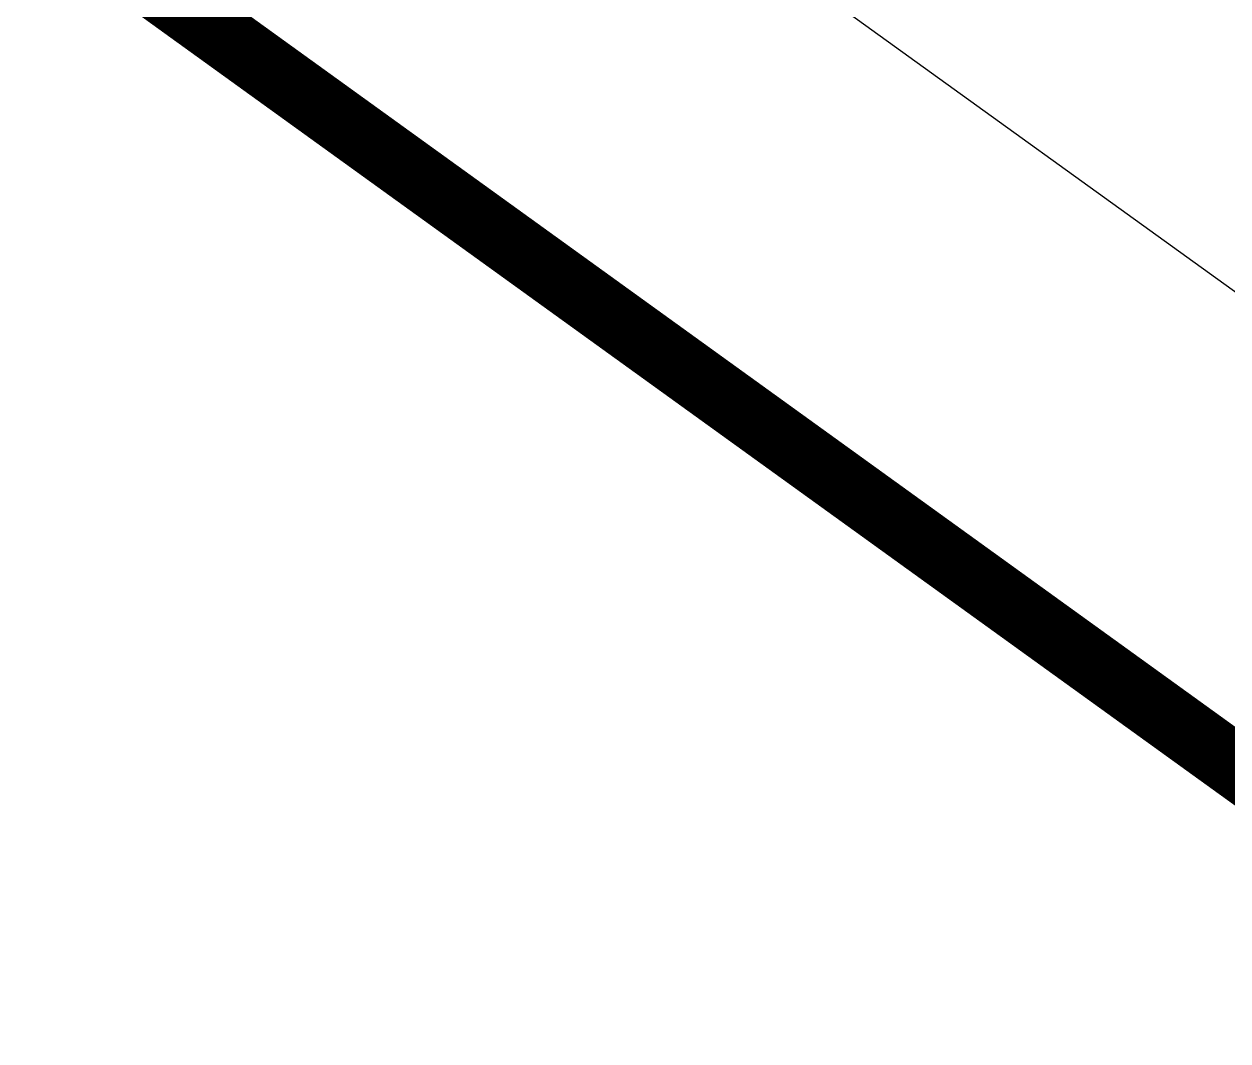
# Model space of a CAD drawing. Header units: metres. Extents: x 307950 to 323604, y 7400965 to 7433979.
# Drawn here: x 308876.98 to 308886.38, y 7432891.92 to 7432899.86 of the extents above; entities that cross this region are included whole.
import ezdxf

# ---------------------------------------------------------------- set-up
doc = ezdxf.new("R2010")
doc.units = ezdxf.units.M
doc.header["$LTSCALE"] = 10
doc.linetypes.add('DASHED2', pattern=[0.375, 0.25, -0.125])
doc.layers.get('0').update_dxf_attribs({"linetype": 'DASHED2'})
doc.layers.add('_ÁREA REMANESCENTE', color=7, linetype='Continuous', lineweight=25, true_color=0xdb00db)
doc.layers.add('ACAD-Trecho Total_BASE ESTAÇÕES$0$_LIMITES', color=130, linetype='ACAD-Trecho Total_BASE ESTAÇÕES$0$FENCELINE2')
doc.layers.add('ACAD-Trecho Total_BASE ESTAÇÕES$0$_VIA DE TESTE', color=130, linetype='Continuous')
doc.linetypes.add('ACAD-Trecho Total_BASE ESTAÇÕES$0$FENCELINE2', pattern='A,0.25,-0.1,[132,ltypeshp.shx,S=0.1,R=0,X=-0.1,Y=0],-0.1,1', length=1.45)

# ---------------------------------------------------------------- blocks, each defined once
blk = doc.blocks.new('ACAD-Trecho Total_BASE ESTAÇÕES$0$A$C5B173561')
at = {"layer": 'ACAD-Trecho Total_BASE ESTAÇÕES$0$_VIA DE TESTE', "lineweight": 30, "const_width": 0.5, "flags": 128}
blk.add_lwpolyline([(309207.9596, 7432663.855), (309068.2335, 7432764.7025, 0.017592), (309050.6969, 7432776.4441), (309050.5114, 7432776.5591, -0.017592), (309032.9748, 7432788.3007), (308779.582, 7432971.1874, 0.00219), (308767.1101, 7432980.1061), (308664.0204, 7433053.1461, -0.080975), (308469.3037, 7433245.0069, -0.017368), (308459.5507, 7433259.3719), (308447.7551, 7433278.1142)], format="xyb", dxfattribs=at)
blk = doc.blocks.new('ACAD-Trecho Total_BASE ESTAÇÕES')
at = {"layer": 'ACAD-Trecho Total_BASE ESTAÇÕES$0$_LIMITES', "ltscale": 0.05, "flags": 128}
blk.add_lwpolyline([(308924.5526, 7432870.2543), (308679.9364, 7433046.8065), (308645.4516, 7433070.7429), (308630.0342, 7433082.9935), (308611.7979, 7433097.8422, -0.060024), (308493.119, 7433220.3618, -0.000239), (308466.4986, 7433253.8988), (308453.8233, 7433275.4105)], format="xyb", dxfattribs=at)
at = {"layer": 'ACAD-Trecho Total_BASE ESTAÇÕES$0$_LIMITES', "ltscale": 0.05}
blk.add_open_spline([(308593.6286, 7433017.2436), (308595.065, 7433016.5826), (308610.8037, 7433009.3624), (308649.9036, 7432990.7354), (308694.5724, 7432971.9054), (308738.1176, 7432948.1332), (308788.7204, 7432926.1095), (308841.1971, 7432901.692), (308889.887, 7432878.9996), (308909.7263, 7432869.1375), (308921.1313, 7432863.4681)], degree=3, knots=[454.15696, 454.15696, 454.15696, 454.15696, 458.899106, 506.089768, 584.127403, 604.092972, 654.852214, 749.532211, 777.787971, 815.995332, 815.995332, 815.995332, 815.995332], dxfattribs=at)
at = {"layer": 'ACAD-Trecho Total_BASE ESTAÇÕES$0$_VIA DE TESTE', "ltscale": 0.05}
blk.add_blockref('ACAD-Trecho Total_BASE ESTAÇÕES$0$A$C5B173561', (0, 0), dxfattribs=at)

msp = doc.modelspace()

# ---------------------------------------------------------------- hatches: boundary and pattern name
at = {"layer": '_ÁREA REMANESCENTE'}
h = msp.add_hatch(dxfattribs=at)
h.set_pattern_fill('ANGLE', color=256, scale=0.5)
h.set_pattern_definition([(116.050318, (338658.9906, 7404713.728), (-3.13769244, -1.5337674), [2.54, -0.9525]), (206.050318, (338658.9906, 7404713.728), (1.5337674, -3.13769244), [2.54, -0.9525])])
h.paths.add_polyline_path([(308435.7106, 7433193.7352), (308421.5271, 7433224.8651), (308400.5431, 7433274.1937), (308387.803, 7433302.689), (308384.7102, 7433309.6908), (308381.3744, 7433318.5375), (308377.6494, 7433328.6783), (308375.4732, 7433335.1176, 0.022326), (308366.9303, 7433365.1842), (308360.9939, 7433386.2689, 0.008991), (308356.2453, 7433401.7936, 0.015238), (308350.693, 7433414.7527), (308344.2756, 7433427.9287), (308336.9162, 7433439.7853), (308327.5452, 7433452.6486), (308319.951, 7433461.0353), (308293.2589, 7433486.6928, -0.001875), (308282.263, 7433499.5282, 0.001052), (308270.095, 7433514.3121), (308260.6175, 7433529.14), (308268.41, 7433533.9229), (308264.1132, 7433540.6471), (308262.9627, 7433542.3545), (308260.0149, 7433547.0608), (308242.7675, 7433573.6399), (308232.9498, 7433589.4162), (308232.5455, 7433589.2073), (308232.0591, 7433588.9005), (308229.3938, 7433587.2195), (308224.3247, 7433593.912), (308222.1552, 7433595.267), (308211.7532, 7433601.9739), (308208.2029, 7433612.0709), (308200.4766, 7433607.1934), (308199.6802, 7433596.4646), (308196.7291, 7433596.6579), (308197.6109, 7433610.1228), (308206.6361, 7433615.834), (308201.2346, 7433628.8067), (308206.9138, 7433632.4484), (308090.2573, 7433814.3742), (308072.7738, 7433797.6258), (308053.36, 7433781.9672, 0.369704), (308051.5642, 7433765.8089), (308055.5197, 7433759.8875), (308181.4094, 7433571.4964), (308197.0417, 7433580.4815), (308206.7014, 7433566.0223), (308188.4712, 7433557.5568), (308175.0347, 7433549.3042), (308167.2368, 7433543.979), (308148.4236, 7433532.1843), (308146.8726, 7433530.9671), (308159.292, 7433520.8293), (308167.199, 7433514.2137), (308183.7017, 7433501.1591), (308200.3583, 7433487.7902), (308213.945, 7433476.7672), (308230.7182, 7433463.3572), (308240.9258, 7433454.7963), (308254.1265, 7433444.0506), (308267.3345, 7433433.5297), (308278.7658, 7433423.9901), (308284.6282, 7433419.4701), (308232.8253, 7433398.4874), (308233.5429, 7433375.3289), (308199.3206, 7433362.5261), (308195.3586, 7433355.6305), (308190.3711, 7433346.6813), (308164.1752, 7433296.4918), (308280.7172, 7433203.8217), (308314.9876, 7433176.6001), (308350.7026, 7433148.6803), (308396.1005, 7433113.1213), (308424.3525, 7433090.8806), (308487.0172, 7433041.9599), (308522.785, 7433014.6866), (308561.8431, 7432984.2576), (308574.0231, 7432974.7051), (308595.1857, 7432955.2741), (308617.7371, 7432935.1592), (308625.7777, 7432927.4772), (308625.6532, 7432926.7701), (308627.7951, 7432924.1147), (308629.9624, 7432921.0179), (308639.4175, 7432915.2973), (308646.2226, 7432912.8664), (308654.7063, 7432910.4689), (308662.2107, 7432908.631), (308668.8138, 7432907.2734), (308686.8614, 7432926.3123), (308758.1438, 7432889.3065), (308789.098, 7432873.1258), (308811.294, 7432861.7232), (308834.9352, 7432849.9301), (308862.9895, 7432836.0589), (308873.8331, 7432858.1796), (308892.6381, 7432852.434), (308957.1919, 7432836.7157), (308957.2277, 7432836.7673), (308909.7263, 7432869.1375), (308879.5277, 7432883.4832), (308830.4419, 7432906.6657), (308789.6721, 7432925.6667), (308766.7657, 7432935.6418), (308744.1629, 7432946.5957), (308729.871, 7432953.5593), (308720.7747, 7432957.939), (308712.4092, 7432962.0348), (308649.9036, 7432990.7354), (308639.928, 7432995.3472), (308602.3778, 7433012.7068), (308593.6286, 7433017.2436), (308577.8784, 7433025.6591), (308570.3694, 7433029.0524, -0.002137), (308555.1918, 7433038.2471), (308550.2685, 7433041.2424), (308543.4434, 7433046.1589), (308536.6184, 7433051.0754), (308520.7581, 7433064.1621), (308519.5697, 7433066.0591), (308496.201, 7433090.1174, -0.054759), (308484.0122, 7433105.0528), (308476.2874, 7433115.5502), (308467.7138, 7433127.2012), (308462.1501, 7433138.4655), (308457.1037, 7433148.6827), (308451.7052, 7433159.6127), (308444.2914, 7433174.9023)])

# ---------------------------------------------------------------- block references
at = {"linetype": 'ByBlock'}
msp.add_blockref('ACAD-Trecho Total_BASE ESTAÇÕES', (0, 0), dxfattribs=at)

doc.saveas('drawing.dxf')
